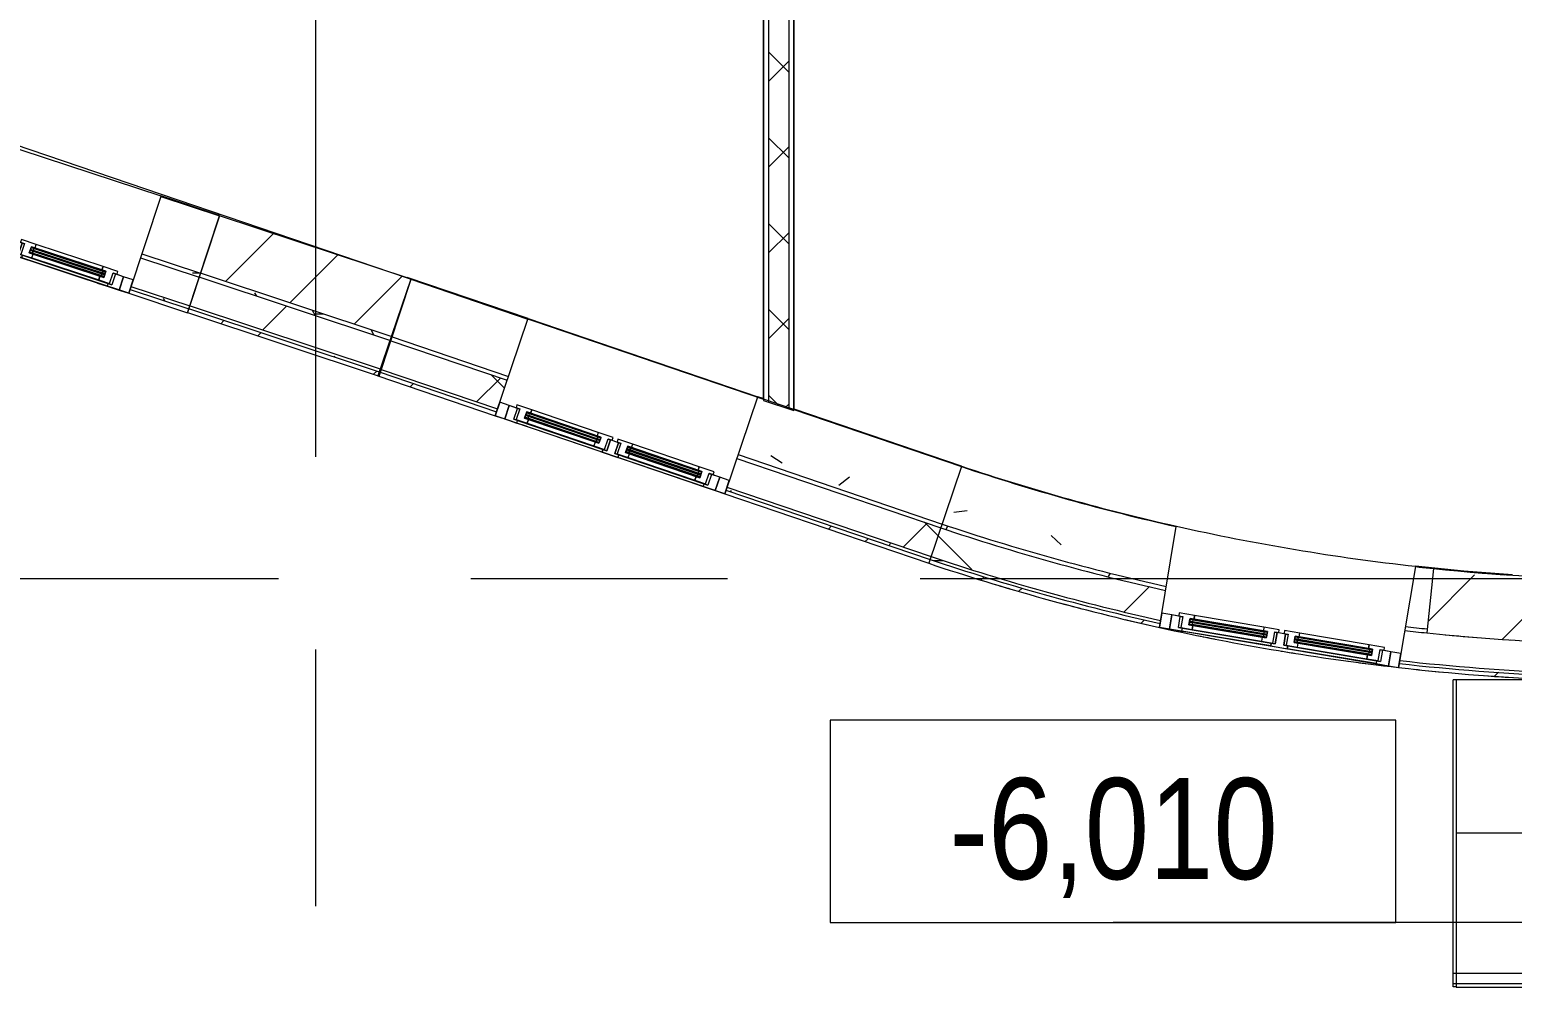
# Model space of a CAD drawing. Header units: millimetres. Extents: x 46431 to 216095, y -43515 to 31605.
# Drawn here: x 70518 to 77855, y -33478 to -28667 of the extents above; entities that cross this region are included whole.
import ezdxf

# ---------------------------------------------------------------- set-up
doc = ezdxf.new("R2010")
doc.units = ezdxf.units.MM
doc.linetypes.add('Осевые', pattern=[6350, 1270, -952.5, 3175, -952.5])
for name, color, linetype, lineweight in [('Высотные отметки', 7, 'Continuous', 9), ('Каркас_Импост', 7, 'Continuous', 9), ('Контуры', 7, 'Continuous', 9), ('Линии подступенков-1', 7, 'Continuous', 9), ('Общие ребра', 7, 'Continuous', 9), ('Ограждение', 7, 'Continuous', 9), ('Окна', 7, 'Continuous', 9), ('Окна-1', 7, 'Continuous', 18), ('Оси-2', 7, 'Осевые', 9), ('Остекление', 7, 'Continuous', 9), ('Перекрытия', 7, 'Continuous', 9), ('Поручни', 7, 'Continuous', 9), ('Стены', 7, 'Continuous', 9), ('Стены-1', 7, 'Continuous', 18), ('Черная _1 сплошная', 7, 'Continuous', 9), ('Черная _3 сплошная', 7, 'Continuous', 18), ('Штриховка разреза-3', 7, 'Continuous', 9)]:
    doc.layers.add(name, color=color, linetype=linetype, lineweight=lineweight)
doc.layers.add('Окна-2', color=7, linetype='Continuous', lineweight=9, true_color=0x804000)
doc.layers.add('Элементы узлов-3', color=7, linetype='Continuous', lineweight=9, true_color=0x6c6c6c)
doc.styles.add('Arial Narrow', font='Arial Narrow.ttf', dxfattribs={"height": 500})
pattern_1 = [(45, (0, 0), (-502.8943, 502.8943), []), (45, (0, 762), (-502.8943, 502.8943), [])]
pattern_2 = [(0, (0, 0), (812.8, 203.2), [67.056, -542.544, 67.056, -542.544, -3251.2]), (0, (0, 0), (812.8, 203.2), [-1219.2, 67.056, -1152.144, 67.056, -542.544, -1422.4]), (0, (0, 0), (812.8, 203.2), [-3048, 67.056, -339.344, 67.056, -948.944]), (120, (304.8, 101.6), (-582.37636, 602.30545), [67.056, -542.544, 67.056, -542.544, -3251.2]), (120, (304.8, 101.6), (-582.37636, 602.30545), [-1219.2, 67.056, -1152.144, 67.056, -542.544, -1422.4]), (120, (304.8, 101.6), (-582.37636, 602.30545), [-3048, 67.056, -339.344, 67.056, -948.944]), (240, (406.4, 508), (-230.42364, -805.50545), [67.056, -542.544, 67.056, -542.544, -3251.2]), (240, (406.4, 508), (-230.42364, -805.50545), [-1219.2, 67.056, -1152.144, 67.056, -542.544, -1422.4]), (240, (406.4, 508), (-230.42364, -805.50545), [-3048, 67.056, -339.344, 67.056, -948.944])]
pattern_3 = [(45, (0, 0), (-707.107, 707.107), []), (135, (0, 0), (-707.107, -707.107), [])]
pattern_4 = [(50, (0, 0), (1457.472, -127.512), [152.4, -1676.4]), (355, (0, 0), (-281.942, 1528.454), [121.92, -1341.12]), (100.451, (121.5, -10.6), (1175.541, 1400.933), [129.52, -1424.72]), (46.184, (0, 406.4), (2168.632, -336.342), [228.6, -2514.6]), (96.636, (180.7, 378.4), (1899.22, 1979.42), [194.28, -2137.08]), (351.184, (0, 406.4), (1899.24, 1979.4), [182.88, -2011.68]), (21, (203.2, 304.8), (1212.915, -818.121), [152.4, -1676.4]), (326, (203.2, 304.8), (494.417, 1473.504), [121.92, -1341.12]), (71.451, (304.3, 236.6), (1707.337, 655.37), [129.52, -1424.72]), (37.5, (0, 0), (24.7094, 676.4402), [67.056, -1257.808, 67.056, -1294.384, -1346.2]), (37.5, (0, 0), (24.7094, 676.4402), [-2686.304, 67.056, -1279.144]), (7.5, (0, 0), (534.558, 801.444), [67.056, -709.168, 67.056, -1227.328, -513.08]), (7.5, (0, 0), (534.558, 801.444), [-2070.608, 67.056, -446.024]), (327.5, (-453.14, 0), (1084.7275, -45.8312), [67.056, -440.944, 67.056, -1517.904, -2103.12]), (327.5, (-453.14, 0), (1084.7275, -45.8312), [-2092.96, 67.056, -2036.064]), (317.5, (-656.3, 0), (1185.035, 203.414), [67.056, -593.344, 67.056, -985.52, -1493.52]), (317.5, (-656.3, 0), (1185.035, 203.414), [-1712.976, 67.056, -1426.464])]

# ---------------------------------------------------------------- blocks, each defined once
blk = doc.blocks.new('Окно 2-Распашное - Один переплет с многокамерным стеклопакетом - 30674-99 - ОК-1 1200-1800-V2-План 1-го этажа на отм_ -6_000')
at = {"layer": 'Каркас_Импост'}
for p, q in [((-550, 252.5), (-550, 182.5)), ((-487, 252.5), (-550, 252.5)), ((-507, 182.5), (-507, 238.5)), ((-507, 238.5), (-487, 238.5)), ((-21, 238.5), (-507, 238.5)), ((-507, 182.5), (-507, 238.5)), ((-438, 236.5), (-495, 236.5)), ((-495, 236.5), (-495, 180.5)), ((-487, 238.5), (-487, 252.5)), ((-487, 252.5), (-41, 252.5)), ((-487, 238.5), (-487, 252.5)), ((-41, 238.5), (-487, 238.5)), ((-438, 216.5), (-438, 236.5)), ((-90, 236.5), (-438, 236.5)), ((-438, 236.5), (-438, 216.5)), ((-33, 236.5), (-90, 236.5)), ((-90, 236.5), (-90, 216.5)), ((-90, 236.5), (-90, 216.5)), ((41, 252.5), (-41, 252.5)), ((-41, 252.5), (-41, 238.5)), ((-41, 238.5), (-41, 252.5)), ((-41, 238.5), (-21, 238.5)), ((-33, 180.5), (-33, 236.5)), ((-21, 238.5), (-21, 182.5)), ((-21, 182.5), (-21, 238.5)), ((21, 182.5), (21, 238.5)), ((21, 238.5), (41, 238.5)), ((21, 238.5), (21, 182.5)), ((507, 238.5), (21, 238.5)), ((90, 236.5), (33, 236.5)), ((33, 236.5), (33, 180.5)), ((41, 238.5), (41, 252.5)), ((41, 252.5), (487, 252.5)), ((41, 252.5), (41, 238.5)), ((487, 238.5), (41, 238.5)), ((90, 216.5), (90, 236.5)), ((90, 216.5), (90, 236.5)), ((438, 236.5), (90, 236.5)), ((438, 236.5), (438, 216.5)), ((495, 236.5), (438, 236.5)), ((438, 216.5), (438, 236.5)), ((550, 252.5), (487, 252.5)), ((487, 252.5), (487, 238.5)), ((487, 252.5), (487, 238.5)), ((487, 238.5), (507, 238.5)), ((495, 180.5), (495, 236.5)), ((507, 238.5), (507, 182.5)), ((507, 238.5), (507, 182.5)), ((550, 182.5), (550, 252.5)), ((-550, 182.5), (-507, 182.5)), ((-495, 180.5), (-515, 180.5)), ((-515, 180.5), (-515, 166.5)), ((-515, 166.5), (-438, 166.5)), ((-495, 182.5), (-507, 182.5)), ((-458, 184.5), (-458, 216.5)), ((-458, 216.5), (-438, 216.5)), ((-70, 216.5), (-458, 216.5)), ((-458, 216.5), (-458, 184.5)), ((-438, 184.5), (-458, 184.5)), ((-458, 184.5), (-70, 184.5)), ((-438, 216.5), (-90, 216.5)), ((-438, 166.5), (-438, 184.5)), ((-90, 184.5), (-438, 184.5)), ((-438, 184.5), (-438, 166.5)), ((-438, 166.5), (-90, 166.5)), ((-90, 216.5), (-70, 216.5)), ((-70, 184.5), (-90, 184.5)), ((-90, 184.5), (-90, 166.5)), ((-90, 184.5), (-90, 166.5)), ((-90, 166.5), (-13, 166.5)), ((-70, 216.5), (-70, 184.5)), ((-70, 216.5), (-70, 184.5)), ((-21, 182.5), (-33, 182.5)), ((-13, 180.5), (-33, 180.5)), ((-21, 182.5), (21, 182.5)), ((-13, 166.5), (-13, 180.5)), ((33, 180.5), (13, 180.5)), ((13, 180.5), (13, 166.5)), ((13, 166.5), (90, 166.5)), ((33, 182.5), (21, 182.5)), ((70, 184.5), (70, 216.5)), ((70, 216.5), (90, 216.5)), ((458, 216.5), (70, 216.5)), ((70, 184.5), (70, 216.5)), ((90, 184.5), (70, 184.5)), ((70, 184.5), (458, 184.5)), ((90, 216.5), (438, 216.5)), ((90, 166.5), (90, 184.5)), ((90, 166.5), (90, 184.5)), ((438, 184.5), (90, 184.5)), ((90, 166.5), (438, 166.5)), ((438, 216.5), (458, 216.5)), ((458, 184.5), (438, 184.5)), ((438, 184.5), (438, 166.5)), ((438, 166.5), (438, 184.5)), ((438, 166.5), (515, 166.5)), ((458, 216.5), (458, 184.5)), ((458, 184.5), (458, 216.5)), ((507, 182.5), (495, 182.5)), ((515, 180.5), (495, 180.5)), ((507, 182.5), (550, 182.5)), ((515, 166.5), (515, 180.5))]:
    blk.add_line(p, q, dxfattribs=at)
at = {"layer": 'Окна'}
for p, q in [((-437.6, 252.5), (-487, 252.5)), ((-487, 252.5), (-474.6, 252.5)), ((-53.3, 252.5), (-41, 252.5)), ((53.3, 252.5), (41, 252.5)), ((438.2, 252.5), (487, 252.5)), ((487, 252.5), (474.8, 252.5)), ((-443, 202.5), (-443, 212.5)), ((-85, 212.5), (-443, 212.5)), ((-443, 202.5), (-85, 202.5)), ((-443, 188.5), (-443, 198.5)), ((-85, 198.5), (-443, 198.5)), ((-443, 188.5), (-85, 188.5)), ((-85, 202.5), (-85, 212.5)), ((-85, 188.5), (-85, 198.5)), ((85, 202.5), (85, 212.5)), ((85, 212.5), (443, 212.5)), ((443, 202.5), (85, 202.5)), ((85, 188.5), (85, 198.5)), ((85, 198.5), (443, 198.5)), ((443, 188.5), (85, 188.5)), ((443, 202.5), (443, 212.5)), ((443, 188.5), (443, 198.5))]:
    blk.add_line(p, q, dxfattribs=at)
at = {"layer": 'Окна-1'}
for p, q in [((-458, 212.5), (-458, 202.5)), ((-443, 212.5), (-458, 212.5)), ((-458, 202.5), (-443, 202.5)), ((-458, 198.5), (-458, 188.5)), ((-443, 198.5), (-458, 198.5)), ((-458, 188.5), (-443, 188.5)), ((-443, 202.5), (-443, 212.5)), ((-443, 188.5), (-443, 198.5)), ((-70, 212.5), (-85, 212.5)), ((-85, 212.5), (-85, 202.5)), ((-85, 202.5), (-70, 202.5)), ((-70, 198.5), (-85, 198.5)), ((-85, 198.5), (-85, 188.5)), ((-85, 188.5), (-70, 188.5)), ((-70, 202.5), (-70, 212.5)), ((-70, 188.5), (-70, 198.5)), ((70, 212.5), (85, 212.5)), ((70, 202.5), (70, 212.5)), ((85, 202.5), (70, 202.5)), ((70, 198.5), (85, 198.5)), ((70, 188.5), (70, 198.5)), ((85, 188.5), (70, 188.5)), ((85, 212.5), (85, 202.5)), ((85, 198.5), (85, 188.5)), ((443, 212.5), (458, 212.5)), ((443, 202.5), (443, 212.5)), ((458, 202.5), (443, 202.5)), ((443, 198.5), (458, 198.5)), ((443, 188.5), (443, 198.5)), ((458, 188.5), (443, 188.5)), ((458, 212.5), (458, 202.5)), ((458, 198.5), (458, 188.5))]:
    blk.add_line(p, q, dxfattribs=at)
at = {"layer": 'Окна-2'}
for p, q in [((-600, 252.5), (-600, 182.5)), ((-550, 252.5), (-600, 252.5)), ((-550, 182.5), (-550, 252.5)), ((550, 252.5), (-550, 252.5)), ((-550, 182.5), (-550, 252.5)), ((600, 252.5), (550, 252.5)), ((550, 252.5), (550, 182.5)), ((550, 182.5), (550, 252.5)), ((600, 182.5), (600, 252.5)), ((-600, 182.5), (-550, 182.5)), ((-550, 182.5), (-495, 182.5)), ((-33, 182.5), (33, 182.5)), ((495, 182.5), (550, 182.5)), ((550, 182.5), (600, 182.5))]:
    blk.add_line(p, q, dxfattribs=at)
at = {"layer": 'Остекление'}
for p, q in [((-70, 216.5), (-458, 216.5)), ((-458, 216.5), (-458, 212.5)), ((-458, 212.5), (-70, 212.5)), ((-70, 202.5), (-458, 202.5)), ((-458, 202.5), (-458, 198.5)), ((-458, 198.5), (-70, 198.5)), ((-70, 188.5), (-458, 188.5)), ((-458, 188.5), (-458, 184.5)), ((-458, 184.5), (-70, 184.5)), ((-70, 212.5), (-70, 216.5)), ((-70, 198.5), (-70, 202.5)), ((-70, 184.5), (-70, 188.5)), ((70, 212.5), (70, 216.5)), ((70, 216.5), (458, 216.5)), ((458, 212.5), (70, 212.5)), ((70, 198.5), (70, 202.5)), ((70, 202.5), (458, 202.5)), ((458, 198.5), (70, 198.5)), ((70, 184.5), (70, 188.5)), ((70, 188.5), (458, 188.5)), ((458, 184.5), (70, 184.5)), ((458, 216.5), (458, 212.5)), ((458, 202.5), (458, 198.5)), ((458, 188.5), (458, 184.5))]:
    blk.add_line(p, q, dxfattribs=at)
blk = doc.blocks.new('Окно 2-Распашное - Один переплет с многокамерным стеклопакетом - 30674-99 - ОК-1 1200-1800-V3-План 1-го этажа на отм_ -6_000')
at = {"layer": 'Каркас_Импост'}
for p, q in [((-550, 252.5), (-550, 182.5)), ((-487, 252.5), (-550, 252.5)), ((-507, 182.5), (-507, 238.5)), ((-507, 238.5), (-487, 238.5)), ((-21, 238.5), (-507, 238.5)), ((-507, 182.5), (-507, 238.5)), ((-438, 236.5), (-495, 236.5)), ((-495, 236.5), (-495, 180.5)), ((-487, 238.5), (-487, 252.5)), ((-487, 252.5), (-41, 252.5)), ((-487, 238.5), (-487, 252.5)), ((-41, 238.5), (-487, 238.5)), ((-438, 216.5), (-438, 236.5)), ((-90, 236.5), (-438, 236.5)), ((-438, 236.5), (-438, 216.5)), ((-33, 236.5), (-90, 236.5)), ((-90, 236.5), (-90, 216.5)), ((-90, 236.5), (-90, 216.5)), ((41, 252.5), (-41, 252.5)), ((-41, 252.5), (-41, 238.5)), ((-41, 238.5), (-41, 252.5)), ((-41, 238.5), (-21, 238.5)), ((-33, 180.5), (-33, 236.5)), ((-21, 238.5), (-21, 182.5)), ((-21, 182.5), (-21, 238.5)), ((21, 182.5), (21, 238.5)), ((21, 238.5), (41, 238.5)), ((21, 238.5), (21, 182.5)), ((507, 238.5), (21, 238.5)), ((90, 236.5), (33, 236.5)), ((33, 236.5), (33, 180.5)), ((41, 238.5), (41, 252.5)), ((41, 252.5), (487, 252.5)), ((41, 252.5), (41, 238.5)), ((487, 238.5), (41, 238.5)), ((90, 216.5), (90, 236.5)), ((90, 216.5), (90, 236.5)), ((438, 236.5), (90, 236.5)), ((438, 236.5), (438, 216.5)), ((495, 236.5), (438, 236.5)), ((438, 216.5), (438, 236.5)), ((550, 252.5), (487, 252.5)), ((487, 252.5), (487, 238.5)), ((487, 252.5), (487, 238.5)), ((487, 238.5), (507, 238.5)), ((495, 180.5), (495, 236.5)), ((507, 238.5), (507, 182.5)), ((507, 238.5), (507, 182.5)), ((550, 182.5), (550, 252.5)), ((-550, 182.5), (-507, 182.5)), ((-495, 180.5), (-515, 180.5)), ((-515, 180.5), (-515, 166.5)), ((-515, 166.5), (-438, 166.5)), ((-495, 182.5), (-507, 182.5)), ((-458, 184.5), (-458, 216.5)), ((-458, 216.5), (-438, 216.5)), ((-70, 216.5), (-458, 216.5)), ((-458, 216.5), (-458, 184.5)), ((-438, 184.5), (-458, 184.5)), ((-458, 184.5), (-70, 184.5)), ((-438, 216.5), (-90, 216.5)), ((-438, 166.5), (-438, 184.5)), ((-90, 184.5), (-438, 184.5)), ((-438, 184.5), (-438, 166.5)), ((-438, 166.5), (-90, 166.5)), ((-90, 216.5), (-70, 216.5)), ((-70, 184.5), (-90, 184.5)), ((-90, 184.5), (-90, 166.5)), ((-90, 184.5), (-90, 166.5)), ((-90, 166.5), (-13, 166.5)), ((-70, 216.5), (-70, 184.5)), ((-70, 216.5), (-70, 184.5)), ((-21, 182.5), (-33, 182.5)), ((-13, 180.5), (-33, 180.5)), ((-21, 182.5), (21, 182.5)), ((-13, 166.5), (-13, 180.5)), ((33, 180.5), (13, 180.5)), ((13, 180.5), (13, 166.5)), ((13, 166.5), (90, 166.5)), ((33, 182.5), (21, 182.5)), ((70, 184.5), (70, 216.5)), ((70, 216.5), (90, 216.5)), ((458, 216.5), (70, 216.5)), ((70, 184.5), (70, 216.5)), ((90, 184.5), (70, 184.5)), ((70, 184.5), (458, 184.5)), ((90, 216.5), (438, 216.5)), ((90, 166.5), (90, 184.5)), ((90, 166.5), (90, 184.5)), ((438, 184.5), (90, 184.5)), ((90, 166.5), (438, 166.5)), ((438, 216.5), (458, 216.5)), ((458, 184.5), (438, 184.5)), ((438, 184.5), (438, 166.5)), ((438, 166.5), (438, 184.5)), ((438, 166.5), (515, 166.5)), ((458, 216.5), (458, 184.5)), ((458, 184.5), (458, 216.5)), ((507, 182.5), (495, 182.5)), ((515, 180.5), (495, 180.5)), ((507, 182.5), (550, 182.5)), ((515, 166.5), (515, 180.5))]:
    blk.add_line(p, q, dxfattribs=at)
at = {"layer": 'Окна'}
for p, q in [((-437.6, 252.5), (-487, 252.5)), ((-487, 252.5), (-474.6, 252.5)), ((-53.3, 252.5), (-41, 252.5)), ((53.3, 252.5), (41, 252.5)), ((438.2, 252.5), (487, 252.5)), ((487, 252.5), (474.8, 252.5)), ((-443, 202.5), (-443, 212.5)), ((-443, 202.5), (-85, 202.5)), ((-443, 188.5), (-443, 198.5)), ((-85, 198.5), (-443, 198.5)), ((-443, 188.5), (-85, 188.5)), ((-85, 212.5), (-440.7, 212.5)), ((-85, 202.5), (-85, 212.5)), ((-85, 188.5), (-85, 198.5)), ((85, 202.5), (85, 212.5)), ((85, 212.5), (443, 212.5)), ((443, 202.5), (85, 202.5)), ((85, 188.5), (85, 198.5)), ((85, 198.5), (443, 198.5)), ((443, 188.5), (85, 188.5)), ((443, 202.5), (443, 212.5)), ((443, 188.5), (443, 198.5))]:
    blk.add_line(p, q, dxfattribs=at)
at = {"layer": 'Окна-1'}
for p, q in [((-458, 212.5), (-458, 202.5)), ((-443, 212.5), (-458, 212.5)), ((-458, 202.5), (-443, 202.5)), ((-458, 198.5), (-458, 188.5)), ((-443, 198.5), (-458, 198.5)), ((-458, 188.5), (-443, 188.5)), ((-443, 202.5), (-443, 212.5)), ((-443, 188.5), (-443, 198.5)), ((-70, 212.5), (-85, 212.5)), ((-85, 212.5), (-85, 202.5)), ((-85, 202.5), (-70, 202.5)), ((-70, 198.5), (-85, 198.5)), ((-85, 198.5), (-85, 188.5)), ((-85, 188.5), (-70, 188.5)), ((-70, 202.5), (-70, 212.5)), ((-70, 188.5), (-70, 198.5)), ((70, 212.5), (85, 212.5)), ((70, 202.5), (70, 212.5)), ((85, 202.5), (70, 202.5)), ((70, 198.5), (85, 198.5)), ((70, 188.5), (70, 198.5)), ((85, 188.5), (70, 188.5)), ((85, 212.5), (85, 202.5)), ((85, 198.5), (85, 188.5)), ((443, 212.5), (458, 212.5)), ((443, 202.5), (443, 212.5)), ((458, 202.5), (443, 202.5)), ((443, 198.5), (458, 198.5)), ((443, 188.5), (443, 198.5)), ((458, 188.5), (443, 188.5)), ((458, 212.5), (458, 202.5)), ((458, 198.5), (458, 188.5))]:
    blk.add_line(p, q, dxfattribs=at)
at = {"layer": 'Окна-2'}
for p, q in [((-600, 252.5), (-600, 182.5)), ((-550, 252.5), (-600, 252.5)), ((-550, 182.5), (-550, 252.5)), ((550, 252.5), (-550, 252.5)), ((-550, 182.5), (-550, 252.5)), ((600, 252.5), (550, 252.5)), ((550, 252.5), (550, 182.5)), ((550, 182.5), (550, 252.5)), ((600, 182.5), (600, 252.5)), ((-600, 182.5), (-550, 182.5)), ((-550, 182.5), (-495, 182.5)), ((-33, 182.5), (33, 182.5)), ((495, 182.5), (550, 182.5)), ((550, 182.5), (600, 182.5))]:
    blk.add_line(p, q, dxfattribs=at)
at = {"layer": 'Остекление'}
for p, q in [((-70, 216.5), (-458, 216.5)), ((-458, 216.5), (-458, 212.5)), ((-458, 212.5), (-70, 212.5)), ((-70, 202.5), (-458, 202.5)), ((-458, 202.5), (-458, 198.5)), ((-458, 198.5), (-70, 198.5)), ((-70, 188.5), (-458, 188.5)), ((-458, 188.5), (-458, 184.5)), ((-458, 184.5), (-70, 184.5)), ((-70, 212.5), (-70, 216.5)), ((-70, 198.5), (-70, 202.5)), ((-70, 184.5), (-70, 188.5)), ((70, 212.5), (70, 216.5)), ((70, 216.5), (458, 216.5)), ((458, 212.5), (70, 212.5)), ((70, 198.5), (70, 202.5)), ((70, 202.5), (458, 202.5)), ((458, 198.5), (70, 198.5)), ((70, 184.5), (70, 188.5)), ((70, 188.5), (458, 188.5)), ((458, 184.5), (70, 184.5)), ((458, 216.5), (458, 212.5)), ((458, 202.5), (458, 198.5)), ((458, 188.5), (458, 184.5))]:
    blk.add_line(p, q, dxfattribs=at)
blk = doc.blocks.new('Окно 2-Распашное - Один переплет с многокамерным стеклопакетом - 30674-99 - ОК-1 1200-1800-V19-План 1-го этажа на отм_ -6_000')
at = {"layer": 'Каркас_Импост'}
for p, q in [((-550, 252.5), (-550, 182.5)), ((-487, 252.5), (-550, 252.5)), ((-507, 182.5), (-507, 238.5)), ((-507, 238.5), (-487, 238.5)), ((-21, 238.5), (-507, 238.5)), ((-507, 182.5), (-507, 238.5)), ((-438, 236.5), (-495, 236.5)), ((-495, 236.5), (-495, 180.5)), ((-487, 238.5), (-487, 252.5)), ((-487, 252.5), (-41, 252.5)), ((-487, 238.5), (-487, 252.5)), ((-41, 238.5), (-487, 238.5)), ((-438, 216.5), (-438, 236.5)), ((-90, 236.5), (-438, 236.5)), ((-438, 236.5), (-438, 216.5)), ((-33, 236.5), (-90, 236.5)), ((-90, 236.5), (-90, 216.5)), ((-90, 236.5), (-90, 216.5)), ((41, 252.5), (-41, 252.5)), ((-41, 252.5), (-41, 238.5)), ((-41, 238.5), (-41, 252.5)), ((-41, 238.5), (-21, 238.5)), ((-33, 180.5), (-33, 236.5)), ((-21, 238.5), (-21, 182.5)), ((-21, 182.5), (-21, 238.5)), ((21, 182.5), (21, 238.5)), ((21, 238.5), (41, 238.5)), ((21, 238.5), (21, 182.5)), ((507, 238.5), (21, 238.5)), ((90, 236.5), (33, 236.5)), ((33, 236.5), (33, 180.5)), ((41, 238.5), (41, 252.5)), ((41, 252.5), (487, 252.5)), ((41, 252.5), (41, 238.5)), ((487, 238.5), (41, 238.5)), ((90, 216.5), (90, 236.5)), ((90, 216.5), (90, 236.5)), ((438, 236.5), (90, 236.5)), ((438, 236.5), (438, 216.5)), ((495, 236.5), (438, 236.5)), ((438, 216.5), (438, 236.5)), ((550, 252.5), (487, 252.5)), ((487, 252.5), (487, 238.5)), ((487, 252.5), (487, 238.5)), ((487, 238.5), (507, 238.5)), ((495, 180.5), (495, 236.5)), ((507, 238.5), (507, 182.5)), ((507, 238.5), (507, 182.5)), ((550, 182.5), (550, 252.5)), ((-550, 182.5), (-507, 182.5)), ((-495, 180.5), (-515, 180.5)), ((-515, 180.5), (-515, 166.5)), ((-515, 166.5), (-438, 166.5)), ((-495, 182.5), (-507, 182.5)), ((-458, 184.5), (-458, 216.5)), ((-458, 216.5), (-438, 216.5)), ((-70, 216.5), (-458, 216.5)), ((-458, 216.5), (-458, 184.5)), ((-438, 184.5), (-458, 184.5)), ((-458, 184.5), (-70, 184.5)), ((-438, 216.5), (-90, 216.5)), ((-438, 166.5), (-438, 184.5)), ((-90, 184.5), (-438, 184.5)), ((-438, 184.5), (-438, 166.5)), ((-438, 166.5), (-90, 166.5)), ((-90, 216.5), (-70, 216.5)), ((-70, 184.5), (-90, 184.5)), ((-90, 184.5), (-90, 166.5)), ((-90, 184.5), (-90, 166.5)), ((-90, 166.5), (-13, 166.5)), ((-70, 216.5), (-70, 184.5)), ((-70, 216.5), (-70, 184.5)), ((-21, 182.5), (-33, 182.5)), ((-13, 180.5), (-33, 180.5)), ((-21, 182.5), (21, 182.5)), ((-13, 166.5), (-13, 180.5)), ((33, 180.5), (13, 180.5)), ((13, 180.5), (13, 166.5)), ((13, 166.5), (90, 166.5)), ((33, 182.5), (21, 182.5)), ((70, 184.5), (70, 216.5)), ((70, 216.5), (90, 216.5)), ((458, 216.5), (70, 216.5)), ((70, 184.5), (70, 216.5)), ((90, 184.5), (70, 184.5)), ((70, 184.5), (458, 184.5)), ((90, 216.5), (438, 216.5)), ((90, 166.5), (90, 184.5)), ((90, 166.5), (90, 184.5)), ((438, 184.5), (90, 184.5)), ((90, 166.5), (438, 166.5)), ((438, 216.5), (458, 216.5)), ((458, 184.5), (438, 184.5)), ((438, 184.5), (438, 166.5)), ((438, 166.5), (438, 184.5)), ((438, 166.5), (515, 166.5)), ((458, 216.5), (458, 184.5)), ((458, 184.5), (458, 216.5)), ((507, 182.5), (495, 182.5)), ((515, 180.5), (495, 180.5)), ((507, 182.5), (550, 182.5)), ((515, 166.5), (515, 180.5))]:
    blk.add_line(p, q, dxfattribs=at)
at = {"layer": 'Окна'}
for p, q in [((-437.6, 252.5), (-487, 252.5)), ((-487, 252.5), (-474.6, 252.5)), ((-53.3, 252.5), (-41, 252.5)), ((53.3, 252.5), (41, 252.5)), ((438.2, 252.5), (487, 252.5)), ((487, 252.5), (474.8, 252.5)), ((-443, 202.5), (-443, 212.5)), ((-85, 212.5), (-443, 212.5)), ((-443, 202.5), (-85, 202.5)), ((-443, 188.5), (-443, 198.5)), ((-85, 198.5), (-443, 198.5)), ((-443, 188.5), (-85, 188.5)), ((-85, 202.5), (-85, 212.5)), ((-85, 188.5), (-85, 198.2)), ((85, 202.5), (85, 212.5)), ((85, 212.5), (443, 212.5)), ((443, 202.5), (85, 202.5)), ((85, 188.5), (85, 198.5)), ((85, 198.5), (443, 198.5)), ((443, 188.5), (85, 188.5)), ((443, 202.5), (443, 212.5)), ((443, 188.5), (443, 198.5))]:
    blk.add_line(p, q, dxfattribs=at)
at = {"layer": 'Окна-1'}
for p, q in [((-458, 212.5), (-458, 202.5)), ((-443, 212.5), (-458, 212.5)), ((-458, 202.5), (-443, 202.5)), ((-458, 198.5), (-458, 188.5)), ((-443, 198.5), (-458, 198.5)), ((-458, 188.5), (-443, 188.5)), ((-443, 202.5), (-443, 212.5)), ((-443, 188.5), (-443, 198.5)), ((-70, 212.5), (-85, 212.5)), ((-85, 212.5), (-85, 202.5)), ((-85, 202.5), (-70, 202.5)), ((-70, 198.5), (-85, 198.5)), ((-85, 198.5), (-85, 188.5)), ((-85, 188.5), (-70, 188.5)), ((-70, 202.5), (-70, 212.5)), ((-70, 188.5), (-70, 198.5)), ((70, 212.5), (85, 212.5)), ((70, 202.5), (70, 212.5)), ((85, 202.5), (70, 202.5)), ((70, 198.5), (85, 198.5)), ((70, 188.5), (70, 198.5)), ((85, 188.5), (70, 188.5)), ((85, 212.5), (85, 202.5)), ((85, 198.5), (85, 188.5)), ((443, 212.5), (458, 212.5)), ((443, 202.5), (443, 212.5)), ((458, 202.5), (443, 202.5)), ((443, 198.5), (458, 198.5)), ((443, 188.5), (443, 198.5)), ((458, 188.5), (443, 188.5)), ((458, 212.5), (458, 202.5)), ((458, 198.5), (458, 188.5))]:
    blk.add_line(p, q, dxfattribs=at)
at = {"layer": 'Окна-2'}
for p, q in [((-600, 252.5), (-600, 182.5)), ((-550, 252.5), (-600, 252.5)), ((-550, 182.5), (-550, 252.5)), ((550, 252.5), (-550, 252.5)), ((-550, 182.5), (-550, 252.5)), ((600, 252.5), (550, 252.5)), ((550, 252.5), (550, 182.5)), ((550, 182.5), (550, 252.5)), ((600, 182.5), (600, 252.5)), ((-600, 182.5), (-550, 182.5)), ((-550, 182.5), (-495, 182.5)), ((-33, 182.5), (33, 182.5)), ((495, 182.5), (550, 182.5)), ((550, 182.5), (600, 182.5))]:
    blk.add_line(p, q, dxfattribs=at)
at = {"layer": 'Остекление'}
for p, q in [((-70, 216.5), (-458, 216.5)), ((-458, 216.5), (-458, 212.5)), ((-458, 212.5), (-70, 212.5)), ((-70, 202.5), (-458, 202.5)), ((-458, 202.5), (-458, 198.5)), ((-458, 198.5), (-70, 198.5)), ((-70, 188.5), (-458, 188.5)), ((-458, 188.5), (-458, 184.5)), ((-458, 184.5), (-70, 184.5)), ((-70, 212.5), (-70, 216.5)), ((-70, 198.5), (-70, 202.5)), ((-70, 184.5), (-70, 188.5)), ((70, 212.5), (70, 216.5)), ((70, 216.5), (458, 216.5)), ((458, 212.5), (70, 212.5)), ((70, 198.5), (70, 202.5)), ((70, 202.5), (458, 202.5)), ((458, 198.5), (70, 198.5)), ((70, 184.5), (70, 188.5)), ((70, 188.5), (458, 188.5)), ((458, 184.5), (70, 184.5)), ((458, 216.5), (458, 212.5)), ((458, 202.5), (458, 198.5)), ((458, 188.5), (458, 184.5))]:
    blk.add_line(p, q, dxfattribs=at)
blk = doc.blocks.new('Ограждение - Ограждение-7321490-План 1-го этажа на отм_ -6_000')
at = {"layer": 'Поручни'}
for p, q in [((77561.6, -33333.9), (77576.6, -33333.9)), ((77561.6, -33383.9), (77561.6, -33333.9)), ((77576.6, -33333.9), (78476.6, -33333.9)), ((78476.6, -33333.9), (78476.6, -33383.9)), ((77561.6, -33383.9), (77576.6, -33383.9)), ((77576.6, -33383.9), (78476.6, -33383.9))]:
    blk.add_line(p, q, dxfattribs=at)
blk = doc.blocks.new('Высотные отметки - Высотная отметка - Рамка_14мм длина-4459141-План 1-го этажа на отм_ -6_000')
at = {"layer": 'Высотные отметки'}
for p, q in [((7, 5), (-7, 5)), ((-7, 5), (-7, 0)), ((7, 0), (7, 5)), ((-7, 0), (7, 0))]:
    blk.add_line(p, q, dxfattribs=at)

msp = doc.modelspace()

# ---------------------------------------------------------------- hatches: boundary and pattern name
at = {"layer": 'Штриховка разреза-3'}
h = msp.add_hatch(dxfattribs=at)
h.set_pattern_fill('FP_1', color=256, style=0, pattern_type=2)
h.set_pattern_definition([(45, (0, 0), (-212.132, 212.132), []), (135, (0, 0), (-212.132, -212.132), [])])
h.paths.add_polyline_path([(74273.6, -30541.8), (74273.6, -24332.9), (74173.6, -24332.9), (74173.6, -30508.7), (74242.9, -30531.7)], flags=0)
h = msp.add_hatch(dxfattribs=at)
h.set_pattern_fill('FP_7', color=256, style=0, pattern_type=2)
h.set_pattern_definition(pattern_4)
h.paths.add_polyline_path([(71362.8, -29871.9), (71456.7, -29587), (71166.3, -29491.2), (71072.4, -29776.1), (71276.4, -29843.4)], flags=0)
h.paths.add_polyline_path([(69932.7, -29400.4), (70026.7, -29115.4), (69157.4, -28830.3), (69063.9, -29113.9), (69412.3, -29228.7)], flags=0)
h = msp.add_hatch(dxfattribs=at)
h.set_pattern_fill('FP_5', color=256, style=0, pattern_type=2)
h.set_pattern_definition(pattern_2)
h.paths.add_polyline_path([(71356.5, -29890.9), (71362.8, -29871.9), (71072.4, -29776.1), (71066.1, -29795.1), (71276.4, -29864.4)], flags=0)
h.paths.add_polyline_path([(69926.5, -29419.4), (69932.7, -29400.4), (69063.9, -29113.9), (69057.6, -29132.9), (69348.4, -29228.7)], flags=0)
h = msp.add_hatch(dxfattribs=at)
h.set_pattern_fill('FP_6', color=256, style=0, pattern_type=2)
h.set_pattern_definition(pattern_3)
h.paths.add_polyline_path([(71309.6, -30033.3), (71356.5, -29890.9), (71066.1, -29795.1), (71019.1, -29937.6), (71276.4, -30022.4)], flags=0)
h.paths.add_polyline_path([(69879.5, -29561.8), (69926.5, -29419.4), (69057.6, -29132.9), (69010.6, -29275.3)], flags=0)
h = msp.add_hatch(dxfattribs=at)
h.set_pattern_fill('FP_3', color=256, style=0, pattern_type=2)
h.set_pattern_definition(pattern_1)
h.paths.add_polyline_path([(71298.6, -30066.6), (71304.9, -30047.6), (71014.4, -29951.8), (71008.2, -29970.8), (71276.4, -30059.2)], flags=0)
h.paths.add_polyline_path([(69868.5, -29595), (69874.8, -29576.1), (69005.9, -29289.6), (68999.7, -29308.6)], flags=0)
h = msp.add_hatch(dxfattribs=at)
h.set_pattern_fill('FP_5', color=256, style=0, pattern_type=2)
h.set_pattern_definition(pattern_2)
h.paths.add_polyline_path([(71304.9, -30047.6), (71309.6, -30033.3), (71019.1, -29937.6), (71014.4, -29951.8), (71276.4, -30038.2)], flags=0)
h.paths.add_polyline_path([(69874.8, -29576.1), (69879.5, -29561.8), (69010.6, -29275.3), (69005.9, -29289.6)], flags=0)
h = msp.add_hatch(dxfattribs=at)
h.set_pattern_fill('FP_4', color=256, style=0, pattern_type=2)
h.set_pattern_definition([(45, (0, 0), (-424.264, 424.264), [600, -100, 20, -100]), (45, (0, 424), (-424.264, 424.264), [])])
h.paths.add_polyline_path([(72312, -30186.1), (72406.3, -29901.3), (71457, -29587.1), (71362.7, -29871.9), (71700.1, -29983.6)], flags=0)
h = msp.add_hatch(dxfattribs=at)
h.set_pattern_fill('FP_6', color=256, style=0, pattern_type=2)
h.set_pattern_definition(pattern_3)
h.paths.add_polyline_path([(72258.6, -30347.5), (72305.8, -30205.1), (71356.4, -29890.9), (71309.3, -30033.3), (71700.1, -30162.6)], flags=0)
h = msp.add_hatch(dxfattribs=at)
h.set_pattern_fill('FP_5', color=256, style=0, pattern_type=2)
h.set_pattern_definition(pattern_2)
h.paths.add_polyline_path([(72305.8, -30205.1), (72312, -30186.1), (71362.7, -29871.9), (71356.4, -29890.9), (71700.1, -30004.6)], flags=0)
h = msp.add_hatch(dxfattribs=at)
h.set_pattern_fill('FP_7', color=256, style=0, pattern_type=2)
h.set_pattern_definition(pattern_4)
h.paths.add_polyline_path([(75032.9, -31112.2), (75128.9, -30827.9), (74119.7, -30484.5), (74023.1, -30768.6), (74905.7, -31068.9)], flags=0)
h.paths.add_polyline_path([(72887.1, -30382), (72983.7, -30098), (72403.2, -29900.4), (72306.5, -30184.5)], flags=0)
h = msp.add_hatch(dxfattribs=at)
h.set_pattern_fill('FP_3', color=256, style=0, pattern_type=2)
h.set_pattern_definition(pattern_1)
h.paths.add_polyline_path([(72247.6, -30380.7), (72253.9, -30361.8), (71304.6, -30047.5), (71298.3, -30066.5), (71700.1, -30199.5)], flags=0)
h = msp.add_hatch(dxfattribs=at)
h.set_pattern_fill('FP_5', color=256, style=0, pattern_type=2)
h.set_pattern_definition(pattern_2)
h.paths.add_polyline_path([(72253.9, -30361.8), (72258.6, -30347.5), (71309.3, -30033.3), (71304.6, -30047.5), (71700.1, -30178.4)], flags=0)
h = msp.add_hatch(dxfattribs=at)
h.set_pattern_fill('FP_6', color=256, style=0, pattern_type=2)
h.set_pattern_definition(pattern_3)
h.paths.add_polyline_path([(74978.1, -31273.1), (75026.4, -31131.1), (74016.7, -30787.5), (73968.3, -30929.5), (74377.9, -31068.9)], flags=0)
h.paths.add_polyline_path([(72832.3, -30542.9), (72880.6, -30400.9), (72300.1, -30203.4), (72251.8, -30345.4), (72575.3, -30455.5)], flags=0)
h = msp.add_hatch(dxfattribs=at)
h.set_pattern_fill('FP_3', color=256, style=0, pattern_type=2)
h.set_pattern_definition(pattern_1)
h.paths.add_polyline_path([(74966.8, -31306.2), (74973.3, -31287.3), (73963.5, -30943.7), (73957.1, -30962.6), (74269.3, -31068.9)], flags=0)
h.paths.add_polyline_path([(72821, -30576.1), (72827.5, -30557.1), (72246.9, -30359.6), (72240.5, -30378.5), (72547.7, -30483.1)], flags=0)
h = msp.add_hatch(dxfattribs=at)
h.set_pattern_fill('FP_5', color=256, style=0, pattern_type=2)
h.set_pattern_definition(pattern_2)
h.paths.add_polyline_path([(74973.3, -31287.3), (74978.1, -31273.1), (73968.3, -30929.5), (73963.5, -30943.7), (74331.4, -31068.9)], flags=0)
h.paths.add_polyline_path([(72827.5, -30557.1), (72832.3, -30542.9), (72251.8, -30345.4), (72246.9, -30359.6), (72547.7, -30462)], flags=0)
h = msp.add_hatch(dxfattribs=at)
h.set_pattern_fill('FP_7', color=256, style=0, pattern_type=2)
h.set_pattern_definition(pattern_4)
h.paths.add_polyline_path([(78561.7, -31688.9), (78871.3, -31684.8), (78863.2, -31384.9), (78578.3, -31388.9), (78431.6, -31388), (78431.6, -31687), (78480.9, -31687.7)], flags=0)
h.paths.add_polyline_path([(77433.8, -31629.8), (77464.3, -31332.3), (77375.2, -31322.8), (77325.6, -31619.1), (77431.6, -31629.6)], flags=0)
h.paths.add_polyline_path([(76142.1, -31421), (76191.7, -31124.7), (75834.4, -31037.9), (75480.2, -30939), (75129.5, -30828.1), (75032.9, -31112.2), (75307.1, -31200.1), (75583.5, -31280.9), (75938.1, -31372.6), (75950.5, -31375.6)], flags=0)
h = msp.add_hatch(dxfattribs=at)
h.set_pattern_fill('FP_6', color=256, style=0, pattern_type=2)
h.set_pattern_definition(pattern_3)
h.paths.add_polyline_path([(78559.7, -31858.9), (78875.9, -31854.7), (78871.9, -31704.8), (78480.9, -31707.7), (78169.1, -31700.8), (78025, -31694.7), (77940.9, -31691.1), (77631.3, -31669.3), (77322.3, -31638.9), (77297.5, -31787), (77633.3, -31819.7), (77927.6, -31840.6), (78243.5, -31854.2), (78480.9, -31857.7)], flags=0)
h.paths.add_polyline_path([(76114, -31588.9), (76138.8, -31440.7), (75857.8, -31374.1), (75514.3, -31281.5), (75301.4, -31219.3), (75026.4, -31131.1), (74978.1, -31273.1), (75258.9, -31363.1), (75541.9, -31445.8), (75827, -31521.1), (75938.1, -31547.3)], flags=0)
h = msp.add_hatch(dxfattribs=at)
h.set_pattern_fill('FP_5', color=256, style=0, pattern_type=2)
h.set_pattern_definition(pattern_2)
h.paths.add_polyline_path([(78561.5, -31708.9), (78871.9, -31704.8), (78871.3, -31684.8), (78480.9, -31687.7), (78431.6, -31687), (78431.6, -31707), (78480.9, -31707.7)], flags=0)
h.paths.add_polyline_path([(77431.7, -31649.7), (77431.6, -31629.6), (77325.6, -31619.1), (77322.3, -31638.9), (77431.6, -31649.7)], flags=0)
h.paths.add_polyline_path([(76138.8, -31440.7), (76142.1, -31421), (75861.9, -31354.6), (75514.3, -31260.7), (75307.1, -31200.1), (75032.9, -31112.2), (75026.4, -31131.1), (75301.4, -31219.3), (75578.6, -31300.3), (75938.1, -31393.2)], flags=0)
h = msp.add_hatch(dxfattribs=at)
h.set_pattern_fill('FP_3', color=256, style=0, pattern_type=2)
h.set_pattern_definition(pattern_1)
h.paths.add_polyline_path([(78559.3, -31893.9), (78876.9, -31889.7), (78876.3, -31869.7), (78480.9, -31872.7), (78242.8, -31869.1), (77926.3, -31855.6), (77610.3, -31833.1), (77295, -31801.9), (77291.7, -31821.6), (77633.3, -31854.8), (77924.5, -31875.5), (78241.8, -31889.1), (78480.9, -31892.7)], flags=0)
h.paths.add_polyline_path([(76108.2, -31623.5), (76111.5, -31603.7), (75823.9, -31535.8), (75514.3, -31453.4), (75254.6, -31377.5), (74973.3, -31287.3), (74966.8, -31306.2), (75249, -31396.7), (75533.4, -31479.8), (75819.8, -31555.4), (75938.1, -31583.3)], flags=0)
h = msp.add_hatch(dxfattribs=at)
h.set_pattern_fill('FP_5', color=256, style=0, pattern_type=2)
h.set_pattern_definition(pattern_2)
h.paths.add_polyline_path([(78559.6, -31873.9), (78876.3, -31869.7), (78875.9, -31854.7), (78480.9, -31857.7), (78243.5, -31854.2), (77927.6, -31840.6), (77612.2, -31818.2), (77297.5, -31787), (77295, -31801.9), (77633.3, -31834.8), (77926.3, -31855.6), (78242.8, -31869.1), (78480.9, -31872.7)], flags=0)
h.paths.add_polyline_path([(76111.5, -31603.7), (76114, -31588.9), (75827, -31521.1), (75514.3, -31437.7), (75258.9, -31363.1), (74978.1, -31273.1), (74973.3, -31287.3), (75254.6, -31377.5), (75538.3, -31460.4), (75823.9, -31535.8), (75938.1, -31562.7)], flags=0)
at = {"layer": 'Элементы узлов-3'}
h = msp.add_hatch(dxfattribs=at)
h.set_pattern_fill('FP_53', color=256, style=0, pattern_type=2)
h.set_pattern_definition([(45, (0, 0), (-456.197, 456.197), []), (45, (456.2, 0), (-456.197, 456.197), [806.45, -161.29, 6.706, -154.584])])
h.paths.add_polyline_path([(78431.6, -31708), (78431.6, -31388), (78048, -31375.6), (77786.1, -31360.5), (77464.3, -31332.3), (77431.6, -31650.6), (77807.9, -31682.2), (78097.8, -31698.9)], flags=0)

# ---------------------------------------------------------------- linework, layer by layer
at = {"layer": 'Высотные отметки'}
msp.add_line((83376.3, -33082.9), (75878.7, -33082.9), dxfattribs=at)
at = {"layer": 'Контуры'}
for p, q in [((77576.6, -31880.9), (77576.6, -33402.9)), ((77576.6, -31880.9), (78049.9, -31880.9)), ((77576.6, -33402.9), (78476.6, -33402.9))]:
    msp.add_line(p, q, dxfattribs=at)
at = {"layer": 'Линии подступенков-1'}
msp.add_line((77576.6, -31881.9), (77576.6, -33401.9), dxfattribs=at)
at = {"layer": 'Общие ребра'}
for p, q in [((74173.6, -24357.9), (74173.6, -30508.7)), ((74273.6, -24357.9), (74273.6, -30541.8)), ((71456.7, -29587), (71166.3, -29491.2)), ((71166.3, -29491.2), (71456.7, -29587)), ((71072.4, -29776.1), (71362.8, -29871.9)), ((71066.1, -29795.1), (71356.5, -29890.9)), ((72305.8, -30205.1), (71356.4, -29890.9)), ((72312, -30186.1), (71362.7, -29871.9)), ((72983.7, -30098), (72403.2, -29900.4)), ((72403.2, -29900.4), (72983.7, -30098)), ((71014.4, -29951.8), (71304.9, -30047.6)), ((71019.1, -29937.6), (71309.6, -30033.3)), ((72253.9, -30361.8), (71304.6, -30047.5)), ((72258.6, -30347.5), (71309.3, -30033.3)), ((72300.1, -30203.4), (72880.6, -30400.9)), ((72306.5, -30184.5), (72887.1, -30382)), ((72246.9, -30359.6), (72827.5, -30557.1)), ((72251.8, -30345.4), (72832.3, -30542.9)), ((74148.6, -30494.4), (74119.7, -30484.5)), ((74119.7, -30484.5), (74148.6, -30494.4)), ((75128.9, -30827.9), (74298.6, -30545.4)), ((74298.6, -30545.4), (75128.9, -30827.9)), ((74016.7, -30787.5), (75026.4, -31131.1)), ((74023.1, -30768.6), (75032.9, -31112.2)), ((73963.5, -30943.7), (74973.3, -31287.3)), ((73968.3, -30929.5), (74978.1, -31273.1))]:
    msp.add_line(p, q, dxfattribs=at)
for centre, radius, start, end in [((78569.8, -20554.9), 10834, 251.48557, 257.32032), ((78569.8, -20554.9), 10834, 251.48557, 257.32032), ((78569.8, -20554.9), 11154, 251.47761, 257.41149), ((78569.8, -20554.9), 11134, 251.4781, 257.40595), ((78569.8, -20554.9), 11319, 251.47368, 257.45649), ((78569.8, -20554.9), 11304, 251.47404, 257.45245), ((78569.7, -20555.1), 10833.7, 263.66978, 264.41984), ((78569.8, -20554.9), 10834, 263.6698, 264.41984), ((78569.7, -20555.1), 10833.7, 265.5652, 266.00302), ((78569.8, -20554.9), 10834, 265.5652, 266.00295), ((78569.8, -20554.9), 11134, 263.58417, 264.14338), ((78569.8, -20554.9), 11154, 263.57863, 264.14338), ((78569.8, -20554.9), 11154, 264.60849, 265.53758), ((78569.8, -20554.9), 11154, 266.27663, 267.2001), ((78569.8, -20554.9), 11319, 263.53364, 271.55196), ((78569.8, -20554.9), 11304, 263.53767, 271.55196)]:
    msp.add_arc(centre, radius, start, end, dxfattribs=at)
at = {"layer": 'Оси-2'}
for p, q in [((71931.6, 25417.1), (71931.6, -41733.9)), ((150171.6, -31382.9), (50565.6, -31382.9))]:
    msp.add_line(p, q, dxfattribs=at)
at = {"layer": 'Перекрытия'}
for p, q in [((74148.6, -30494.4), (74148.6, -24357.9)), ((74298.6, -24357.9), (74298.6, -30545.4)), ((69762, -29001.8), (72385.8, -29894.5)), ((72406.3, -29901.5), (74148.6, -30494.4))]:
    msp.add_line(p, q, dxfattribs=at)
at = {"layer": 'Стены'}
for p, q in [((70027.3, -29113.5), (71166.9, -29489.3)), ((71166.3, -29491.2), (71008.2, -29970.8)), ((71008.2, -29970.8), (69868.5, -29595)), ((72821, -30576.1), (72983.7, -30098)), ((72984.3, -30096.1), (74120.4, -30482.7)), ((74119.7, -30484.5), (73957.1, -30962.6)), ((73957.1, -30962.6), (72821, -30576.1)), ((75129.5, -30828.1), (74966.8, -31306.2)), ((76108.2, -31623.5), (76191.7, -31124.7)), ((77375.2, -31322.8), (77291.7, -31821.6)), ((77561.6, -33401.9), (77561.6, -31882.9)), ((77576.6, -31882.9), (77561.6, -31882.9)), ((77576.6, -31882.9), (77576.6, -33401.9)), ((77576.6, -33401.9), (77561.6, -33401.9))]:
    msp.add_line(p, q, dxfattribs=at)
for radius, start, end in [(10832, 257.31974, 263.67038), (11339, 253.15537, 253.68899), (11339, 254.85089, 255.46161), (11339, 256.57937, 257.17091), (11339, 257.46185, 263.52827), (11339, 258.40857, 258.86833), (11339, 260.55583, 260.89841), (11339, 262.24791, 262.83263), (11339, 263.9345, 264.6382), (11339, 265.67815, 266.3774)]:
    msp.add_arc((78569.8, -20554.9), radius, start, end, dxfattribs=at)
at = {"layer": 'Стены-1'}
for p, q in [((74148.6, -24357.9), (74148.6, -30500.5)), ((74298.6, -30550.1), (74298.6, -24357.9)), ((71166.3, -29491.2), (71008.2, -29970.8)), ((71166.9, -29489.3), (71166.3, -29491.2)), ((71457.6, -29585.2), (71166.9, -29489.3)), ((71457, -29587.1), (71298.3, -30066.5)), ((71298.6, -30066.6), (71456.7, -29587)), ((71456.7, -29587), (71457, -29587.1)), ((72406.3, -29901.3), (71457, -29587.1)), ((72403.2, -29900.4), (72240.5, -30378.5)), ((72247.6, -30380.7), (72406.3, -29901.3)), ((72385.8, -29894.5), (72403.2, -29900.4)), ((72984.3, -30096.1), (72386.4, -29892.6)), ((71008.2, -29970.8), (71298.6, -30066.6)), ((71298.3, -30066.5), (72247.6, -30380.7)), ((72821, -30576.1), (72983.7, -30098)), ((72983.7, -30098), (72984.3, -30096.1)), ((72240.5, -30378.5), (72821, -30576.1)), ((74119.7, -30484.5), (73957.1, -30962.6)), ((74120.4, -30482.7), (74119.7, -30484.5)), ((74146.6, -30491.6), (74120.4, -30482.7)), ((74148.6, -30494.4), (74148.6, -30492.3)), ((74298.6, -30545.4), (74148.6, -30494.4)), ((74148.6, -30500.5), (74298.6, -30550.1)), ((74298.6, -30543.3), (74298.6, -30545.4)), ((75129.6, -30826.1), (74300.6, -30544)), ((75129.5, -30828.1), (75128.9, -30827.9)), ((73957.1, -30962.6), (74966.8, -31306.2)), ((76108.2, -31623.5), (76191.7, -31124.7)), ((76191.7, -31124.7), (76192, -31122.7)), ((77375.2, -31322.8), (77291.7, -31821.6)), ((77375.6, -31320.8), (77375.2, -31322.8))]:
    msp.add_line(p, q, dxfattribs=at)
at = {"layer": 'Стены-1', "flags": 128}
for points in [[(75128.9, -30827.9), (75129.2, -30828), (75129.5, -30828.1)], [(77854.6, -31363.2), (77614.9, -31344.7), (77375.6, -31320.8)]]:
    msp.add_lwpolyline(points, dxfattribs=at)
at = {"layer": 'Стены-1'}
for radius, start, end in [(10832, 251.48242, 257.31974), (11339, 251.47322, 257.46185), (11339, 263.52827, 271.55196)]:
    msp.add_arc((78569.8, -20554.9), radius, start, end, dxfattribs=at)
at = {"layer": 'Черная _1 сплошная'}
msp.add_line((78476.6, -32641.9), (77576.6, -32641.9), dxfattribs=at)
at = {"layer": 'Черная _3 сплошная'}
msp.add_line((77464.3, -31332.3), (77431.6, -31650.6), dxfattribs=at)
for radius, end in [(10834, 269.26938), (11154, 269.29034)]:
    msp.add_arc((78569.8, -20554.9), radius, 264.14337, end, dxfattribs=at)

# ---------------------------------------------------------------- block references
at = {"layer": 'Высотные отметки', "xscale": 199.9999999999999, "yscale": 199.9999999999999, "zscale": 199.9999999999999}
msp.add_blockref('Высотные отметки - Высотная отметка - Рамка_14мм длина-4459141-План 1-го этажа на отм_ -6_000', (75878.7, -33082.9), dxfattribs=at)
at = {"layer": 'Ограждение'}
msp.add_blockref('Ограждение - Ограждение-7321490-План 1-го этажа на отм_ -6_000', (0, 0), dxfattribs=at)
at = {"layer": 'Окна'}
for name, p, rotation in [('Окно 2-Распашное - Один переплет с многокамерным стеклопакетом - 30674-99 - ОК-1 1200-1800-V2-План 1-го этажа на отм_ -6_000', (70517.4, -29543.1), 161.7512202077422), ('Окно 2-Распашное - Один переплет с многокамерным стеклопакетом - 30674-99 - ОК-1 1200-1800-V3-План 1-го этажа на отм_ -6_000', (73470.4, -30530.3), 161.2081147580519), ('Окно 2-Распашное - Один переплет с многокамерным стеклопакетом - 30674-99 - ОК-1 1200-1800-V19-План 1-го этажа на отм_ -6_000', (76741.8, -31472.8), 170.4950606271505)]:
    msp.add_blockref(name, p, dxfattribs=dict(at, rotation=rotation))

# ---------------------------------------------------------------- next in the draw order: texts
at = {"layer": 'Высотные отметки', "insert": (75070.2, -32368.6), "char_height": 500, "width": 1940.404, "attachment_point": 1, "line_spacing_factor": 0.974696, "style": 'Arial Narrow', "bg_fill": 3, "box_fill_scale": 1.25, "bg_fill_color": 256, "bg_fill_true_color": 13158600, "bg_fill_transparency": 0}
msp.add_mtext('-6,010', dxfattribs=at)

doc.saveas('drawing.dxf')
